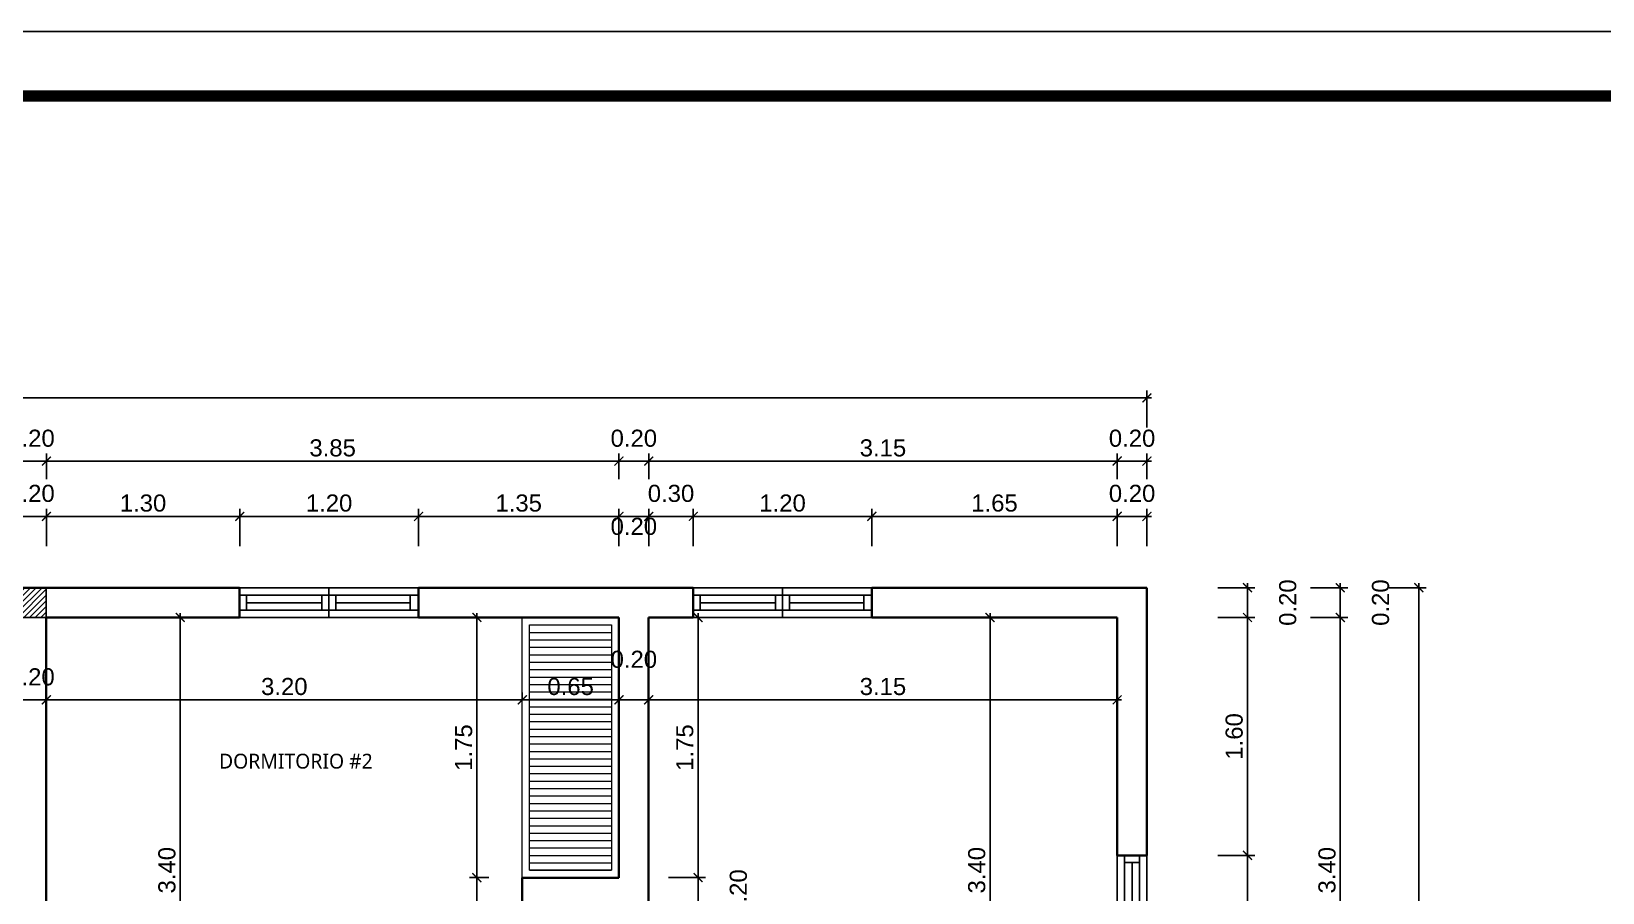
# Model space of a CAD drawing. Header units: feet. Extents: x -417 to 46, y -646 to -218.
# Drawn here: x -93.9 to -83.33, y -487.38 to -481.59 of the extents above; entities that cross this region are included whole.
import ezdxf

# ---------------------------------------------------------------- set-up
doc = ezdxf.new("R2010")
doc.units = ezdxf.units.FT
doc.header["$MEASUREMENT"] = 0
for name, color, linetype, lineweight in [('A-WALL', 4, 'Continuous', 25), ('closet', 8, 'Continuous', 5), ('DIM-COTAS', 1, 'Continuous', 5), ('muros', 4, 'Continuous', 50), ('Piso', 8, 'Continuous', 9), ('TXT', 2, 'Continuous', 9)]:
    doc.layers.add(name, color=color, linetype=linetype, lineweight=lineweight)
for name, color, linetype in [('columna', 9, 'Continuous'), ('DIM', 10, 'Continuous'), ('MARCO', 7, 'Continuous'), ('PERT-VENT', 2, 'Continuous')]:
    doc.layers.add(name, color=color, linetype=linetype)
doc.styles.add('ads', font='trebuc.ttf', dxfattribs={"height": 0.14})
doc.styles.get("Standard").update_dxf_attribs({"font": 'arial.ttf', "height": 0.115})
doc.dimstyles.new('KEILY', dxfattribs={"dimtxt": 0.115, "dimasz": 0.06, "dimexe": 0.05, "dimexo": 0.2, "dimgap": 0.03, "dimtad": 1, "dimzin": 1, "dimdsep": 46, "dimtxsty": 'Standard', "dimblk": 'ARCHTICK', "dimcen": 2.5, "dimdle": 0.03, "dimclrd": 256, "dimclre": 256, "dimclrt": 7, "dimadec": 0, "dimazin": 0, "dimtfac": 1, "dimtmove": 2, "dimatfit": 3, "dimfxl": 0.2, "dimfxlon": 1, "dimtolj": 1, "dimtzin": 1, "dimarcsym": 0})

# ---------------------------------------------------------------- blocks, each defined once
blk = doc.blocks.new('A$C18ED6237')
at = {"layer": 'PERT-VENT', "extrusion": (-2.36783e-12, 8.94772e-16, -1)}
for p, q in [((1.2, 0.2), (0, 0.2)), ((1.2, 0.15), (0, 0.15)), ((0.054, 0.05), (0.054, 0.15)), ((0.553, 0.15), (0.553, 0.05)), ((0.6, 0.2), (0.6, 0)), ((0.647, 0.15), (0.647, 0.05)), ((1.2, 0.05), (0, 0.05)), ((0.553, 0.1), (0.054, 0.1)), ((1.153, 0.1), (0.647, 0.1)), ((0, 0), (1.2, 0))]:
    blk.add_line(p, q, dxfattribs=at)
at = {"layer": 'PERT-VENT'}
blk.add_line((1.153, 0.05), (1.153, 0.15), dxfattribs=at)
blk = doc.blocks.new('_ArchTick')
at = {"layer": 'DIM-COTAS', "color": 0, "const_width": 0.15}
blk.add_lwpolyline([(-0.5, -0.5), (0.5, 0.5)], dxfattribs=at)
blk = doc.blocks.new('*D1439')
at = {"layer": 'Defpoints', "color": 0, "transparency": 16777216}
for p in [(-86.595, -484.847), (-86.395, -485.327), (-86.595, -485.527)]:
    blk.add_point(p, dxfattribs=at)
at = {"layer": 'DIM', "lineweight": -2, "transparency": 16777216}
for p, q in [((-86.365, -484.847), (-86.625, -484.847)), ((-86.595, -485.047), (-86.595, -484.797)), ((-86.395, -485.047), (-86.395, -484.797))]:
    blk.add_line(p, q, dxfattribs=at)
at = {"layer": 'DIM', "lineweight": -2, "transparency": 16777216, "xscale": 0.06, "yscale": 0.06, "zscale": 0.06, "rotation": 180}
blk.add_blockref('_ArchTick', (-86.595, -484.847), dxfattribs=at)
at = {"layer": 'DIM', "lineweight": -2, "transparency": 16777216, "xscale": 0.06, "yscale": 0.06, "zscale": 0.06}
blk.add_blockref('_ArchTick', (-86.395, -484.847), dxfattribs=at)
at = {"layer": 'DIM', "color": 7, "transparency": 16777216, "insert": (-86.495, -484.693), "char_height": 0.115, "attachment_point": 5}
blk.add_mtext('\\A1;0.20', dxfattribs=at)
blk = doc.blocks.new('*D1440')
at = {"layer": 'Defpoints', "color": 0, "transparency": 16777216}
for p in [(-88.245, -484.847), (-88.245, -485.327), (-86.595, -485.527)]:
    blk.add_point(p, dxfattribs=at)
at = {"layer": 'DIM', "lineweight": -2, "transparency": 16777216}
for p, q in [((-86.565, -484.847), (-88.275, -484.847)), ((-88.245, -485.047), (-88.245, -484.797)), ((-86.595, -485.047), (-86.595, -484.797))]:
    blk.add_line(p, q, dxfattribs=at)
at = {"layer": 'DIM', "lineweight": -2, "transparency": 16777216, "xscale": 0.06, "yscale": 0.06, "zscale": 0.06, "rotation": 180}
blk.add_blockref('_ArchTick', (-88.245, -484.847), dxfattribs=at)
at = {"layer": 'DIM', "lineweight": -2, "transparency": 16777216, "xscale": 0.06, "yscale": 0.06, "zscale": 0.06}
blk.add_blockref('_ArchTick', (-86.595, -484.847), dxfattribs=at)
at = {"layer": 'DIM', "color": 7, "transparency": 16777216, "insert": (-87.42, -484.758), "char_height": 0.115, "attachment_point": 5}
blk.add_mtext('\\A1;1.65', dxfattribs=at)
blk = doc.blocks.new('*D1441')
at = {"layer": 'Defpoints', "color": 0, "transparency": 16777216}
for p in [(-89.445, -484.847), (-89.445, -485.327), (-88.245, -485.327)]:
    blk.add_point(p, dxfattribs=at)
at = {"layer": 'DIM', "lineweight": -2, "transparency": 16777216}
for p, q in [((-88.215, -484.847), (-89.475, -484.847)), ((-89.445, -485.047), (-89.445, -484.797)), ((-88.245, -485.047), (-88.245, -484.797))]:
    blk.add_line(p, q, dxfattribs=at)
at = {"layer": 'DIM', "lineweight": -2, "transparency": 16777216, "xscale": 0.06, "yscale": 0.06, "zscale": 0.06, "rotation": 180}
blk.add_blockref('_ArchTick', (-89.445, -484.847), dxfattribs=at)
at = {"layer": 'DIM', "lineweight": -2, "transparency": 16777216, "xscale": 0.06, "yscale": 0.06, "zscale": 0.06}
blk.add_blockref('_ArchTick', (-88.245, -484.847), dxfattribs=at)
at = {"layer": 'DIM', "color": 7, "transparency": 16777216, "insert": (-88.845, -484.758), "char_height": 0.115, "attachment_point": 5}
blk.add_mtext('\\A1;1.20', dxfattribs=at)
blk = doc.blocks.new('*D1442')
at = {"layer": 'Defpoints', "color": 0, "transparency": 16777216}
for p in [(-89.745, -484.847), (-89.445, -485.327), (-89.745, -485.527)]:
    blk.add_point(p, dxfattribs=at)
at = {"layer": 'DIM', "lineweight": -2, "transparency": 16777216}
for p, q in [((-89.415, -484.847), (-89.775, -484.847)), ((-89.745, -485.047), (-89.745, -484.797)), ((-89.445, -485.047), (-89.445, -484.797))]:
    blk.add_line(p, q, dxfattribs=at)
at = {"layer": 'DIM', "lineweight": -2, "transparency": 16777216, "xscale": 0.06, "yscale": 0.06, "zscale": 0.06, "rotation": 180}
blk.add_blockref('_ArchTick', (-89.745, -484.847), dxfattribs=at)
at = {"layer": 'DIM', "lineweight": -2, "transparency": 16777216, "xscale": 0.06, "yscale": 0.06, "zscale": 0.06}
blk.add_blockref('_ArchTick', (-89.445, -484.847), dxfattribs=at)
at = {"layer": 'DIM', "color": 7, "transparency": 16777216, "insert": (-89.595, -484.693), "char_height": 0.115, "attachment_point": 5}
blk.add_mtext('\\A1;0.30', dxfattribs=at)
blk = doc.blocks.new('*D1443')
at = {"layer": 'Defpoints', "color": 0, "transparency": 16777216}
for p in [(-89.945, -484.847), (-89.945, -485.527), (-89.745, -485.527)]:
    blk.add_point(p, dxfattribs=at)
at = {"layer": 'DIM', "lineweight": -2, "transparency": 16777216}
for p, q in [((-89.715, -484.847), (-89.975, -484.847)), ((-89.945, -485.047), (-89.945, -484.797)), ((-89.745, -485.047), (-89.745, -484.797))]:
    blk.add_line(p, q, dxfattribs=at)
at = {"layer": 'DIM', "lineweight": -2, "transparency": 16777216, "xscale": 0.06, "yscale": 0.06, "zscale": 0.06, "rotation": 180}
blk.add_blockref('_ArchTick', (-89.945, -484.847), dxfattribs=at)
at = {"layer": 'DIM', "lineweight": -2, "transparency": 16777216, "xscale": 0.06, "yscale": 0.06, "zscale": 0.06}
blk.add_blockref('_ArchTick', (-89.745, -484.847), dxfattribs=at)
at = {"layer": 'DIM', "color": 7, "transparency": 16777216, "insert": (-89.845, -484.915), "char_height": 0.115, "attachment_point": 5}
blk.add_mtext('\\A1;0.20', dxfattribs=at)
blk = doc.blocks.new('*D1444')
at = {"layer": 'Defpoints', "color": 0, "transparency": 16777216}
for p in [(-91.292, -484.847), (-91.292, -485.327), (-89.945, -485.527)]:
    blk.add_point(p, dxfattribs=at)
at = {"layer": 'DIM', "lineweight": -2, "transparency": 16777216}
for p, q in [((-89.915, -484.847), (-91.322, -484.847)), ((-91.292, -485.047), (-91.292, -484.797)), ((-89.945, -485.047), (-89.945, -484.797))]:
    blk.add_line(p, q, dxfattribs=at)
at = {"layer": 'DIM', "lineweight": -2, "transparency": 16777216, "xscale": 0.06, "yscale": 0.06, "zscale": 0.06, "rotation": 180}
blk.add_blockref('_ArchTick', (-91.292, -484.847), dxfattribs=at)
at = {"layer": 'DIM', "lineweight": -2, "transparency": 16777216, "xscale": 0.06, "yscale": 0.06, "zscale": 0.06}
blk.add_blockref('_ArchTick', (-89.945, -484.847), dxfattribs=at)
at = {"layer": 'DIM', "color": 7, "transparency": 16777216, "insert": (-90.619, -484.758), "char_height": 0.115, "attachment_point": 5}
blk.add_mtext('\\A1;1.35', dxfattribs=at)
blk = doc.blocks.new('*D1445')
at = {"layer": 'Defpoints', "color": 0, "transparency": 16777216}
for p in [(-92.495, -484.847), (-92.495, -485.327), (-91.292, -485.327)]:
    blk.add_point(p, dxfattribs=at)
at = {"layer": 'DIM', "lineweight": -2, "transparency": 16777216}
for p, q in [((-91.262, -484.847), (-92.525, -484.847)), ((-92.495, -485.047), (-92.495, -484.797)), ((-91.292, -485.047), (-91.292, -484.797))]:
    blk.add_line(p, q, dxfattribs=at)
at = {"layer": 'DIM', "lineweight": -2, "transparency": 16777216, "xscale": 0.06, "yscale": 0.06, "zscale": 0.06, "rotation": 180}
blk.add_blockref('_ArchTick', (-92.495, -484.847), dxfattribs=at)
at = {"layer": 'DIM', "lineweight": -2, "transparency": 16777216, "xscale": 0.06, "yscale": 0.06, "zscale": 0.06}
blk.add_blockref('_ArchTick', (-91.292, -484.847), dxfattribs=at)
at = {"layer": 'DIM', "color": 7, "transparency": 16777216, "insert": (-91.894, -484.758), "char_height": 0.115, "attachment_point": 5}
blk.add_mtext('\\A1;1.20', dxfattribs=at)
blk = doc.blocks.new('*D1446')
at = {"layer": 'Defpoints', "color": 0, "transparency": 16777216}
for p in [(-93.795, -484.847), (-92.495, -485.327), (-93.795, -485.527)]:
    blk.add_point(p, dxfattribs=at)
at = {"layer": 'DIM', "lineweight": -2, "transparency": 16777216}
for p, q in [((-92.465, -484.847), (-93.825, -484.847)), ((-93.795, -485.047), (-93.795, -484.797)), ((-92.495, -485.047), (-92.495, -484.797))]:
    blk.add_line(p, q, dxfattribs=at)
at = {"layer": 'DIM', "lineweight": -2, "transparency": 16777216, "xscale": 0.06, "yscale": 0.06, "zscale": 0.06, "rotation": 180}
blk.add_blockref('_ArchTick', (-93.795, -484.847), dxfattribs=at)
at = {"layer": 'DIM', "lineweight": -2, "transparency": 16777216, "xscale": 0.06, "yscale": 0.06, "zscale": 0.06}
blk.add_blockref('_ArchTick', (-92.495, -484.847), dxfattribs=at)
at = {"layer": 'DIM', "color": 7, "transparency": 16777216, "insert": (-93.145, -484.758), "char_height": 0.115, "attachment_point": 5}
blk.add_mtext('\\A1;1.30', dxfattribs=at)
blk = doc.blocks.new('*D1436')
at = {"layer": 'Defpoints', "color": 0, "transparency": 16777216}
for p in [(-93.995, -484.847), (-93.995, -485.327), (-93.795, -485.527)]:
    blk.add_point(p, dxfattribs=at)
at = {"layer": 'DIM', "lineweight": -2, "transparency": 16777216}
for p, q in [((-93.765, -484.847), (-94.025, -484.847)), ((-93.995, -485.047), (-93.995, -484.797)), ((-93.795, -485.047), (-93.795, -484.797))]:
    blk.add_line(p, q, dxfattribs=at)
at = {"layer": 'DIM', "lineweight": -2, "transparency": 16777216, "xscale": 0.06, "yscale": 0.06, "zscale": 0.06, "rotation": 180}
blk.add_blockref('_ArchTick', (-93.995, -484.847), dxfattribs=at)
at = {"layer": 'DIM', "lineweight": -2, "transparency": 16777216, "xscale": 0.06, "yscale": 0.06, "zscale": 0.06}
blk.add_blockref('_ArchTick', (-93.795, -484.847), dxfattribs=at)
at = {"layer": 'DIM', "color": 7, "transparency": 16777216, "insert": (-93.895, -484.693), "char_height": 0.115, "attachment_point": 5}
blk.add_mtext('\\A1;0.20', dxfattribs=at)
blk = doc.blocks.new('*D1430')
at = {"layer": 'Defpoints', "color": 0, "transparency": 16777216}
for p in [(-86.595, -484.475), (-86.595, -484.797), (-86.395, -484.797)]:
    blk.add_point(p, dxfattribs=at)
at = {"layer": 'DIM', "lineweight": -2, "transparency": 16777216}
for p, q in [((-86.595, -484.597), (-86.595, -484.425)), ((-86.395, -484.597), (-86.395, -484.425)), ((-86.365, -484.475), (-86.625, -484.475))]:
    blk.add_line(p, q, dxfattribs=at)
at = {"layer": 'DIM', "lineweight": -2, "transparency": 16777216, "xscale": 0.06, "yscale": 0.06, "zscale": 0.06, "rotation": 180}
blk.add_blockref('_ArchTick', (-86.595, -484.475), dxfattribs=at)
at = {"layer": 'DIM', "lineweight": -2, "transparency": 16777216, "xscale": 0.06, "yscale": 0.06, "zscale": 0.06}
blk.add_blockref('_ArchTick', (-86.395, -484.475), dxfattribs=at)
at = {"layer": 'DIM', "color": 7, "transparency": 16777216, "insert": (-86.495, -484.322), "char_height": 0.115, "attachment_point": 5}
blk.add_mtext('\\A1;0.20', dxfattribs=at)
blk = doc.blocks.new('*D1431')
at = {"layer": 'Defpoints', "color": 0, "transparency": 16777216}
for p in [(-89.745, -484.475), (-89.745, -484.797), (-86.595, -484.797)]:
    blk.add_point(p, dxfattribs=at)
at = {"layer": 'DIM', "lineweight": -2, "transparency": 16777216}
for p, q in [((-89.745, -484.597), (-89.745, -484.425)), ((-86.595, -484.597), (-86.595, -484.425)), ((-86.565, -484.475), (-89.775, -484.475))]:
    blk.add_line(p, q, dxfattribs=at)
at = {"layer": 'DIM', "lineweight": -2, "transparency": 16777216, "xscale": 0.06, "yscale": 0.06, "zscale": 0.06, "rotation": 180}
blk.add_blockref('_ArchTick', (-89.745, -484.475), dxfattribs=at)
at = {"layer": 'DIM', "lineweight": -2, "transparency": 16777216, "xscale": 0.06, "yscale": 0.06, "zscale": 0.06}
blk.add_blockref('_ArchTick', (-86.595, -484.475), dxfattribs=at)
at = {"layer": 'DIM', "color": 7, "transparency": 16777216, "insert": (-88.17, -484.387), "char_height": 0.115, "attachment_point": 5}
blk.add_mtext('\\A1;3.15', dxfattribs=at)
blk = doc.blocks.new('*D1432')
at = {"layer": 'Defpoints', "color": 0, "transparency": 16777216}
for p in [(-89.945, -484.475), (-89.945, -484.797), (-89.745, -484.797)]:
    blk.add_point(p, dxfattribs=at)
at = {"layer": 'DIM', "lineweight": -2, "transparency": 16777216}
for p, q in [((-89.945, -484.597), (-89.945, -484.425)), ((-89.745, -484.597), (-89.745, -484.425)), ((-89.715, -484.475), (-89.975, -484.475))]:
    blk.add_line(p, q, dxfattribs=at)
at = {"layer": 'DIM', "lineweight": -2, "transparency": 16777216, "xscale": 0.06, "yscale": 0.06, "zscale": 0.06, "rotation": 180}
blk.add_blockref('_ArchTick', (-89.945, -484.475), dxfattribs=at)
at = {"layer": 'DIM', "lineweight": -2, "transparency": 16777216, "xscale": 0.06, "yscale": 0.06, "zscale": 0.06}
blk.add_blockref('_ArchTick', (-89.745, -484.475), dxfattribs=at)
at = {"layer": 'DIM', "color": 7, "transparency": 16777216, "insert": (-89.845, -484.322), "char_height": 0.115, "attachment_point": 5}
blk.add_mtext('\\A1;0.20', dxfattribs=at)
blk = doc.blocks.new('*D1433')
at = {"layer": 'Defpoints', "color": 0, "transparency": 16777216}
for p in [(-93.795, -484.475), (-93.795, -484.797), (-89.945, -484.797)]:
    blk.add_point(p, dxfattribs=at)
at = {"layer": 'DIM', "lineweight": -2, "transparency": 16777216}
for p, q in [((-93.795, -484.597), (-93.795, -484.425)), ((-89.945, -484.597), (-89.945, -484.425)), ((-89.915, -484.475), (-93.825, -484.475))]:
    blk.add_line(p, q, dxfattribs=at)
at = {"layer": 'DIM', "lineweight": -2, "transparency": 16777216, "xscale": 0.06, "yscale": 0.06, "zscale": 0.06, "rotation": 180}
blk.add_blockref('_ArchTick', (-93.795, -484.475), dxfattribs=at)
at = {"layer": 'DIM', "lineweight": -2, "transparency": 16777216, "xscale": 0.06, "yscale": 0.06, "zscale": 0.06}
blk.add_blockref('_ArchTick', (-89.945, -484.475), dxfattribs=at)
at = {"layer": 'DIM', "color": 7, "transparency": 16777216, "insert": (-91.87, -484.387), "char_height": 0.115, "attachment_point": 5}
blk.add_mtext('\\A1;3.85', dxfattribs=at)
blk = doc.blocks.new('*D1434')
at = {"layer": 'Defpoints', "color": 0, "transparency": 16777216}
for p in [(-93.995, -484.475), (-93.995, -484.797), (-93.795, -484.797)]:
    blk.add_point(p, dxfattribs=at)
at = {"layer": 'DIM', "lineweight": -2, "transparency": 16777216}
for p, q in [((-93.995, -484.597), (-93.995, -484.425)), ((-93.795, -484.597), (-93.795, -484.425)), ((-93.765, -484.475), (-94.025, -484.475))]:
    blk.add_line(p, q, dxfattribs=at)
at = {"layer": 'DIM', "lineweight": -2, "transparency": 16777216, "xscale": 0.06, "yscale": 0.06, "zscale": 0.06, "rotation": 180}
blk.add_blockref('_ArchTick', (-93.995, -484.475), dxfattribs=at)
at = {"layer": 'DIM', "lineweight": -2, "transparency": 16777216, "xscale": 0.06, "yscale": 0.06, "zscale": 0.06}
blk.add_blockref('_ArchTick', (-93.795, -484.475), dxfattribs=at)
at = {"layer": 'DIM', "color": 7, "transparency": 16777216, "insert": (-93.895, -484.322), "char_height": 0.115, "attachment_point": 5}
blk.add_mtext('\\A1;0.20', dxfattribs=at)
blk = doc.blocks.new('*D1447')
at = {"layer": 'Defpoints', "color": 0, "transparency": 16777216}
for p in [(-108.195, -484.05), (-108.195, -484.475), (-86.395, -484.475)]:
    blk.add_point(p, dxfattribs=at)
at = {"layer": 'DIM', "lineweight": -2, "transparency": 16777216}
for p, q in [((-108.195, -484.25), (-108.195, -484)), ((-86.395, -484.25), (-86.395, -484)), ((-86.365, -484.05), (-108.225, -484.05))]:
    blk.add_line(p, q, dxfattribs=at)
at = {"layer": 'DIM', "lineweight": -2, "transparency": 16777216, "xscale": 0.06, "yscale": 0.06, "zscale": 0.06, "rotation": 180}
blk.add_blockref('_ArchTick', (-108.195, -484.05), dxfattribs=at)
at = {"layer": 'DIM', "lineweight": -2, "transparency": 16777216, "xscale": 0.06, "yscale": 0.06, "zscale": 0.06}
blk.add_blockref('_ArchTick', (-86.395, -484.05), dxfattribs=at)
at = {"layer": 'DIM', "color": 7, "transparency": 16777216, "insert": (-97.295, -483.961), "char_height": 0.115, "attachment_point": 5}
blk.add_mtext('\\A1;21.80', dxfattribs=at)
blk = doc.blocks.new('*D1448')
at = {"layer": 'Defpoints', "color": 0, "transparency": 16777216}
for p in [(-86.153, -485.327), (-86.353, -485.527), (-85.719, -485.527)]:
    blk.add_point(p, dxfattribs=at)
at = {"layer": 'DIM', "lineweight": -2, "transparency": 16777216}
for p, q in [((-85.719, -485.297), (-85.719, -485.557)), ((-85.919, -485.327), (-85.669, -485.327)), ((-85.919, -485.527), (-85.669, -485.527))]:
    blk.add_line(p, q, dxfattribs=at)
at = {"layer": 'DIM', "lineweight": -2, "transparency": 16777216, "xscale": 0.06, "yscale": 0.06, "zscale": 0.06}
for p, rotation in [((-85.719, -485.327), 90), ((-85.719, -485.527), 270)]:
    blk.add_blockref('_ArchTick', p, dxfattribs=dict(at, rotation=rotation))
at = {"layer": 'DIM', "color": 7, "transparency": 16777216, "insert": (-85.448, -485.427), "char_height": 0.115, "attachment_point": 5, "rotation": 90}
blk.add_mtext('\\A1;0.20', dxfattribs=at)
blk = doc.blocks.new('*D1449')
at = {"layer": 'Defpoints', "color": 0, "transparency": 16777216}
for p in [(-86.353, -485.527), (-86.153, -487.127), (-85.719, -487.127)]:
    blk.add_point(p, dxfattribs=at)
at = {"layer": 'DIM', "lineweight": -2, "transparency": 16777216}
for p, q in [((-85.719, -485.497), (-85.719, -487.157)), ((-85.919, -485.527), (-85.669, -485.527)), ((-85.919, -487.127), (-85.669, -487.127))]:
    blk.add_line(p, q, dxfattribs=at)
at = {"layer": 'DIM', "lineweight": -2, "transparency": 16777216, "xscale": 0.06, "yscale": 0.06, "zscale": 0.06}
for p, rotation in [((-85.719, -485.527), 90), ((-85.719, -487.127), 270)]:
    blk.add_blockref('_ArchTick', p, dxfattribs=dict(at, rotation=rotation))
at = {"layer": 'DIM', "color": 7, "transparency": 16777216, "insert": (-85.808, -486.327), "char_height": 0.115, "attachment_point": 5, "rotation": 90}
blk.add_mtext('\\A1;1.60', dxfattribs=at)
blk = doc.blocks.new('*D1450')
at = {"layer": 'Defpoints', "color": 0, "transparency": 16777216}
for p in [(-86.153, -487.127), (-86.153, -488.327), (-85.719, -488.327)]:
    blk.add_point(p, dxfattribs=at)
at = {"layer": 'DIM', "lineweight": -2, "transparency": 16777216}
for p, q in [((-85.719, -487.097), (-85.719, -488.357)), ((-85.919, -487.127), (-85.669, -487.127)), ((-85.919, -488.327), (-85.669, -488.327))]:
    blk.add_line(p, q, dxfattribs=at)
at = {"layer": 'DIM', "lineweight": -2, "transparency": 16777216, "xscale": 0.06, "yscale": 0.06, "zscale": 0.06}
for p, rotation in [((-85.719, -487.127), 90), ((-85.719, -488.327), 270)]:
    blk.add_blockref('_ArchTick', p, dxfattribs=dict(at, rotation=rotation))
at = {"layer": 'DIM', "color": 7, "transparency": 16777216, "insert": (-85.808, -487.727), "char_height": 0.115, "attachment_point": 5, "rotation": 90}
blk.add_mtext('\\A1;1.20', dxfattribs=at)
blk = doc.blocks.new('*D1462')
at = {"layer": 'Defpoints', "color": 0, "transparency": 16777216}
for p in [(-85.669, -485.327), (-85.669, -485.527), (-85.095, -485.527)]:
    blk.add_point(p, dxfattribs=at)
at = {"layer": 'DIM', "lineweight": -2, "transparency": 16777216}
for p, q in [((-85.095, -485.297), (-85.095, -485.557)), ((-85.295, -485.327), (-85.045, -485.327)), ((-85.295, -485.527), (-85.045, -485.527))]:
    blk.add_line(p, q, dxfattribs=at)
at = {"layer": 'DIM', "lineweight": -2, "transparency": 16777216, "xscale": 0.06, "yscale": 0.06, "zscale": 0.06}
for p, rotation in [((-85.095, -485.327), 90), ((-85.095, -485.527), 270)]:
    blk.add_blockref('_ArchTick', p, dxfattribs=dict(at, rotation=rotation))
at = {"layer": 'DIM', "color": 7, "transparency": 16777216, "insert": (-84.824, -485.427), "char_height": 0.115, "attachment_point": 5, "rotation": 90}
blk.add_mtext('\\A1;0.20', dxfattribs=at)
blk = doc.blocks.new('*D1463')
at = {"layer": 'Defpoints', "color": 0, "transparency": 16777216}
for p in [(-85.669, -485.527), (-85.669, -488.927), (-85.095, -488.927)]:
    blk.add_point(p, dxfattribs=at)
at = {"layer": 'DIM', "lineweight": -2, "transparency": 16777216}
for p, q in [((-85.095, -485.497), (-85.095, -488.957)), ((-85.295, -485.527), (-85.045, -485.527)), ((-85.295, -488.927), (-85.045, -488.927))]:
    blk.add_line(p, q, dxfattribs=at)
at = {"layer": 'DIM', "lineweight": -2, "transparency": 16777216, "xscale": 0.06, "yscale": 0.06, "zscale": 0.06}
for p, rotation in [((-85.095, -485.527), 90), ((-85.095, -488.927), 270)]:
    blk.add_blockref('_ArchTick', p, dxfattribs=dict(at, rotation=rotation))
at = {"layer": 'DIM', "color": 7, "transparency": 16777216, "insert": (-85.184, -487.227), "char_height": 0.115, "attachment_point": 5, "rotation": 90}
blk.add_mtext('\\A1;3.40', dxfattribs=at)
blk = doc.blocks.new('*D1470')
at = {"layer": 'Defpoints', "color": 0, "transparency": 16777216}
for p in [(-85.045, -485.327), (-84.567, -485.327), (-85.045, -497.177)]:
    blk.add_point(p, dxfattribs=at)
at = {"layer": 'DIM', "lineweight": -2, "transparency": 16777216}
for p, q in [((-84.567, -497.207), (-84.567, -485.297)), ((-84.767, -485.327), (-84.517, -485.327)), ((-84.767, -497.177), (-84.517, -497.177))]:
    blk.add_line(p, q, dxfattribs=at)
at = {"layer": 'DIM', "lineweight": -2, "transparency": 16777216, "xscale": 0.06, "yscale": 0.06, "zscale": 0.06}
for p, rotation in [((-84.567, -485.327), 90), ((-84.567, -497.177), 270)]:
    blk.add_blockref('_ArchTick', p, dxfattribs=dict(at, rotation=rotation))
at = {"layer": 'DIM', "color": 7, "transparency": 16777216, "insert": (-84.655, -491.252), "char_height": 0.115, "attachment_point": 5, "rotation": 90}
blk.add_mtext('\\A1;11.85', dxfattribs=at)
blk = doc.blocks.new('*D1534')
at = {"layer": 'Defpoints', "color": 0, "transparency": 16777216}
for p in [(-76.158, -487.277), (-102.945, -488.927), (-75.877, -488.927)]:
    blk.add_point(p, dxfattribs=at)
at = {"layer": 'DIM', "lineweight": -2, "transparency": 16777216}
for p, q in [((-75.958, -487.277), (-75.827, -487.277)), ((-75.877, -487.247), (-75.877, -488.957)), ((-76.077, -488.927), (-75.827, -488.927))]:
    blk.add_line(p, q, dxfattribs=at)
at = {"layer": 'DIM', "lineweight": -2, "transparency": 16777216, "xscale": 0.06, "yscale": 0.06, "zscale": 0.06}
for p, rotation in [((-75.877, -487.277), 90), ((-75.877, -488.927), 270)]:
    blk.add_blockref('_ArchTick', p, dxfattribs=dict(at, rotation=rotation))
at = {"layer": 'DIM', "color": 7, "transparency": 16777216, "insert": (-75.965, -488.102), "char_height": 0.115, "attachment_point": 5, "rotation": 90}
blk.add_mtext('\\A1;1.65', dxfattribs=at)
blk = doc.blocks.new('*D1680')
at = {"layer": 'Defpoints', "color": 0, "transparency": 16777216}
for p in [(-87.162, -485.527), (-87.45, -488.927), (-87.162, -488.927)]:
    blk.add_point(p, dxfattribs=at)
at = {"layer": 'DIM', "lineweight": -2, "transparency": 16777216}
for p, q in [((-87.45, -485.497), (-87.45, -488.957)), ((-87.362, -485.527), (-87.5, -485.527)), ((-87.362, -488.927), (-87.5, -488.927))]:
    blk.add_line(p, q, dxfattribs=at)
at = {"layer": 'DIM', "lineweight": -2, "transparency": 16777216, "xscale": 0.06, "yscale": 0.06, "zscale": 0.06}
for p, rotation in [((-87.45, -485.527), 90), ((-87.45, -488.927), 270)]:
    blk.add_blockref('_ArchTick', p, dxfattribs=dict(at, rotation=rotation))
at = {"layer": 'DIM', "color": 7, "transparency": 16777216, "insert": (-87.539, -487.227), "char_height": 0.115, "attachment_point": 5, "rotation": 90}
blk.add_mtext('\\A1;3.40', dxfattribs=at)
blk = doc.blocks.new('*D1675')
at = {"layer": 'Defpoints', "color": 0, "transparency": 16777216}
for p in [(-89.745, -485.527), (-89.945, -487.277), (-89.413, -487.277)]:
    blk.add_point(p, dxfattribs=at)
at = {"layer": 'DIM', "lineweight": -2, "transparency": 16777216}
for p, q in [((-89.413, -485.497), (-89.413, -487.307)), ((-89.545, -485.527), (-89.363, -485.527)), ((-89.613, -487.277), (-89.363, -487.277))]:
    blk.add_line(p, q, dxfattribs=at)
at = {"layer": 'DIM', "lineweight": -2, "transparency": 16777216, "xscale": 0.06, "yscale": 0.06, "zscale": 0.06}
for p, rotation in [((-89.413, -485.527), 90), ((-89.413, -487.277), 270)]:
    blk.add_blockref('_ArchTick', p, dxfattribs=dict(at, rotation=rotation))
at = {"layer": 'DIM', "color": 7, "transparency": 16777216, "insert": (-89.502, -486.402), "char_height": 0.115, "attachment_point": 5, "rotation": 90}
blk.add_mtext('\\A1;1.75', dxfattribs=at)
blk = doc.blocks.new('*D1676')
at = {"layer": 'Defpoints', "color": 0, "transparency": 16777216}
for p in [(-89.945, -487.277), (-89.745, -487.477), (-89.413, -487.477)]:
    blk.add_point(p, dxfattribs=at)
at = {"layer": 'DIM', "lineweight": -2, "transparency": 16777216}
for p, q in [((-89.613, -487.277), (-89.363, -487.277)), ((-89.413, -487.247), (-89.413, -487.507)), ((-89.545, -487.477), (-89.363, -487.477))]:
    blk.add_line(p, q, dxfattribs=at)
at = {"layer": 'DIM', "lineweight": -2, "transparency": 16777216, "xscale": 0.06, "yscale": 0.06, "zscale": 0.06}
for p, rotation in [((-89.413, -487.277), 90), ((-89.413, -487.477), 270)]:
    blk.add_blockref('_ArchTick', p, dxfattribs=dict(at, rotation=rotation))
at = {"layer": 'DIM', "color": 7, "transparency": 16777216, "insert": (-89.142, -487.377), "char_height": 0.115, "attachment_point": 5, "rotation": 90}
blk.add_mtext('\\A1;0.20', dxfattribs=at)
blk = doc.blocks.new('*D1667')
at = {"layer": 'Defpoints', "color": 0, "transparency": 16777216}
for p in [(-90.619, -485.527), (-90.9, -487.277), (-90.619, -487.277)]:
    blk.add_point(p, dxfattribs=at)
at = {"layer": 'DIM', "lineweight": -2, "transparency": 16777216}
for p, q in [((-90.9, -485.497), (-90.9, -487.307)), ((-90.819, -485.527), (-90.95, -485.527)), ((-90.819, -487.277), (-90.95, -487.277))]:
    blk.add_line(p, q, dxfattribs=at)
at = {"layer": 'DIM', "lineweight": -2, "transparency": 16777216, "xscale": 0.06, "yscale": 0.06, "zscale": 0.06}
for p, rotation in [((-90.9, -485.527), 90), ((-90.9, -487.277), 270)]:
    blk.add_blockref('_ArchTick', p, dxfattribs=dict(at, rotation=rotation))
at = {"layer": 'DIM', "color": 7, "transparency": 16777216, "insert": (-90.989, -486.402), "char_height": 0.115, "attachment_point": 5, "rotation": 90}
blk.add_mtext('\\A1;1.75', dxfattribs=at)
blk = doc.blocks.new('*D1668')
at = {"layer": 'Defpoints', "color": 0, "transparency": 16777216}
for p in [(-90.619, -487.277), (-91.495, -488.927), (-90.9, -488.927)]:
    blk.add_point(p, dxfattribs=at)
at = {"layer": 'DIM', "lineweight": -2, "transparency": 16777216}
for p, q in [((-90.819, -487.277), (-90.95, -487.277)), ((-90.9, -487.247), (-90.9, -488.957)), ((-91.1, -488.927), (-90.85, -488.927))]:
    blk.add_line(p, q, dxfattribs=at)
at = {"layer": 'DIM', "lineweight": -2, "transparency": 16777216, "xscale": 0.06, "yscale": 0.06, "zscale": 0.06}
for p, rotation in [((-90.9, -487.277), 90), ((-90.9, -488.927), 270)]:
    blk.add_blockref('_ArchTick', p, dxfattribs=dict(at, rotation=rotation))
at = {"layer": 'DIM', "color": 7, "transparency": 16777216, "insert": (-90.989, -488.102), "char_height": 0.115, "attachment_point": 5, "rotation": 90}
blk.add_mtext('\\A1;1.65', dxfattribs=at)
blk = doc.blocks.new('*D1739')
at = {"layer": 'Defpoints', "color": 0, "transparency": 16777216}
for p in [(-92.795, -485.527), (-92.895, -488.927), (-92.795, -488.927)]:
    blk.add_point(p, dxfattribs=at)
at = {"layer": 'DIM', "lineweight": -2, "transparency": 16777216}
for p, q in [((-92.895, -485.497), (-92.895, -488.957)), ((-92.895, -485.527), (-92.945, -485.527)), ((-92.895, -488.927), (-92.945, -488.927))]:
    blk.add_line(p, q, dxfattribs=at)
at = {"layer": 'DIM', "lineweight": -2, "transparency": 16777216, "xscale": 0.06, "yscale": 0.06, "zscale": 0.06}
for p, rotation in [((-92.895, -485.527), 90), ((-92.895, -488.927), 270)]:
    blk.add_blockref('_ArchTick', p, dxfattribs=dict(at, rotation=rotation))
at = {"layer": 'DIM', "color": 7, "transparency": 16777216, "insert": (-92.984, -487.227), "char_height": 0.115, "attachment_point": 5, "rotation": 90}
blk.add_mtext('\\A1;3.40', dxfattribs=at)
blk = doc.blocks.new('*D1719')
at = {"layer": 'Defpoints', "color": 0, "transparency": 16777216}
for p in [(-89.745, -485.995), (-86.595, -485.995), (-89.745, -486.081)]:
    blk.add_point(p, dxfattribs=at)
at = {"layer": 'DIM', "lineweight": -2, "transparency": 16777216}
for p, q in [((-86.565, -486.081), (-89.775, -486.081)), ((-89.745, -486.081), (-89.745, -486.131)), ((-86.595, -486.081), (-86.595, -486.131))]:
    blk.add_line(p, q, dxfattribs=at)
at = {"layer": 'DIM', "lineweight": -2, "transparency": 16777216, "xscale": 0.06, "yscale": 0.06, "zscale": 0.06, "rotation": 180}
blk.add_blockref('_ArchTick', (-89.745, -486.081), dxfattribs=at)
at = {"layer": 'DIM', "lineweight": -2, "transparency": 16777216, "xscale": 0.06, "yscale": 0.06, "zscale": 0.06}
blk.add_blockref('_ArchTick', (-86.595, -486.081), dxfattribs=at)
at = {"layer": 'DIM', "color": 7, "transparency": 16777216, "insert": (-88.17, -485.992), "char_height": 0.115, "attachment_point": 5}
blk.add_mtext('\\A1;3.15', dxfattribs=at)
blk = doc.blocks.new('*D1720')
at = {"layer": 'Defpoints', "color": 0, "transparency": 16777216}
for p in [(-89.745, -485.995), (-89.945, -486.081), (-89.945, -486.351)]:
    blk.add_point(p, dxfattribs=at)
at = {"layer": 'DIM', "lineweight": -2, "transparency": 16777216}
for p, q in [((-89.945, -486.151), (-89.945, -486.031)), ((-89.715, -486.081), (-89.975, -486.081)), ((-89.745, -486.081), (-89.745, -486.131))]:
    blk.add_line(p, q, dxfattribs=at)
at = {"layer": 'DIM', "lineweight": -2, "transparency": 16777216, "xscale": 0.06, "yscale": 0.06, "zscale": 0.06, "rotation": 180}
blk.add_blockref('_ArchTick', (-89.945, -486.081), dxfattribs=at)
at = {"layer": 'DIM', "lineweight": -2, "transparency": 16777216, "xscale": 0.06, "yscale": 0.06, "zscale": 0.06}
blk.add_blockref('_ArchTick', (-89.745, -486.081), dxfattribs=at)
at = {"layer": 'DIM', "color": 7, "transparency": 16777216, "insert": (-89.845, -485.809), "char_height": 0.115, "attachment_point": 5}
blk.add_mtext('\\A1;0.20', dxfattribs=at)
blk = doc.blocks.new('*D1721')
at = {"layer": 'Defpoints', "color": 0, "transparency": 16777216}
for p in [(-90.595, -486.081), (-90.595, -486.081), (-89.945, -486.351)]:
    blk.add_point(p, dxfattribs=at)
at = {"layer": 'DIM', "lineweight": -2, "transparency": 16777216}
for p, q in [((-90.595, -486.081), (-90.595, -486.031)), ((-89.945, -486.151), (-89.945, -486.031)), ((-89.915, -486.081), (-90.625, -486.081))]:
    blk.add_line(p, q, dxfattribs=at)
at = {"layer": 'DIM', "lineweight": -2, "transparency": 16777216, "xscale": 0.06, "yscale": 0.06, "zscale": 0.06, "rotation": 180}
blk.add_blockref('_ArchTick', (-90.595, -486.081), dxfattribs=at)
at = {"layer": 'DIM', "lineweight": -2, "transparency": 16777216, "xscale": 0.06, "yscale": 0.06, "zscale": 0.06}
blk.add_blockref('_ArchTick', (-89.945, -486.081), dxfattribs=at)
at = {"layer": 'DIM', "color": 7, "transparency": 16777216, "insert": (-90.27, -485.992), "char_height": 0.115, "attachment_point": 5}
blk.add_mtext('\\A1;0.65', dxfattribs=at)
blk = doc.blocks.new('*D1722')
at = {"layer": 'Defpoints', "color": 0, "transparency": 16777216}
for p in [(-93.795, -486.081), (-90.595, -486.081), (-93.795, -486.473)]:
    blk.add_point(p, dxfattribs=at)
at = {"layer": 'DIM', "lineweight": -2, "transparency": 16777216}
for p, q in [((-93.795, -486.273), (-93.795, -486.031)), ((-90.595, -486.081), (-90.595, -486.031)), ((-90.565, -486.081), (-93.825, -486.081))]:
    blk.add_line(p, q, dxfattribs=at)
at = {"layer": 'DIM', "lineweight": -2, "transparency": 16777216, "xscale": 0.06, "yscale": 0.06, "zscale": 0.06, "rotation": 180}
blk.add_blockref('_ArchTick', (-93.795, -486.081), dxfattribs=at)
at = {"layer": 'DIM', "lineweight": -2, "transparency": 16777216, "xscale": 0.06, "yscale": 0.06, "zscale": 0.06}
blk.add_blockref('_ArchTick', (-90.595, -486.081), dxfattribs=at)
at = {"layer": 'DIM', "color": 7, "transparency": 16777216, "insert": (-92.195, -485.992), "char_height": 0.115, "attachment_point": 5}
blk.add_mtext('\\A1;3.20', dxfattribs=at)
blk = doc.blocks.new('*D1723')
at = {"layer": 'Defpoints', "color": 0, "transparency": 16777216}
for p in [(-93.995, -486.081), (-93.995, -486.505), (-93.795, -486.473)]:
    blk.add_point(p, dxfattribs=at)
at = {"layer": 'DIM', "lineweight": -2, "transparency": 16777216}
for p, q in [((-93.995, -486.281), (-93.995, -486.031)), ((-93.795, -486.273), (-93.795, -486.031)), ((-93.765, -486.081), (-94.025, -486.081))]:
    blk.add_line(p, q, dxfattribs=at)
at = {"layer": 'DIM', "lineweight": -2, "transparency": 16777216, "xscale": 0.06, "yscale": 0.06, "zscale": 0.06, "rotation": 180}
blk.add_blockref('_ArchTick', (-93.995, -486.081), dxfattribs=at)
at = {"layer": 'DIM', "lineweight": -2, "transparency": 16777216, "xscale": 0.06, "yscale": 0.06, "zscale": 0.06}
blk.add_blockref('_ArchTick', (-93.795, -486.081), dxfattribs=at)
at = {"layer": 'DIM', "color": 7, "transparency": 16777216, "insert": (-93.895, -485.927), "char_height": 0.115, "attachment_point": 5}
blk.add_mtext('\\A1;0.20', dxfattribs=at)
blk = doc.blocks.new('A$C012446DC')
at = {"layer": 'Piso'}
h = blk.add_hatch(dxfattribs=at)
h.set_pattern_fill('ANSI31', color=256, scale=0.008571, angle=180)
h.set_pattern_definition([(225, (206536.064322, 1154820.960068), (0.0192434059784, -0.0192434059784), [])])
h.paths.add_polyline_path([(0, 0), (0.2, 0), (0.2, 0.2), (0, 0.2)])
at = {"layer": 'columna'}
blk.add_lwpolyline([(0.2, 0.2), (0, 0.2), (0, 0), (0.2, 0)], close=True, dxfattribs=at)
blk = doc.blocks.new('A$C791B5281')
at = {"layer": 'muros', "lineweight": 35}
blk.add_line((4.9, 10.3, 1.239), (5.1, 10.3, 1.239), dxfattribs=at)
for p in [(1.5, 10.1, 1.239), (4.9, 10.1, 1.239), (8.3, 10.1, 1.239), (0, 0, 1.239), (3.5, 0, 1.239), (6.3, 0, 1.239), (9.8, 0, 1.239)]:
    blk.add_blockref('A$C012446DC', p)

msp = doc.modelspace()

# ---------------------------------------------------------------- hatches: boundary and pattern name
at = {"layer": 'Piso'}
h = msp.add_hatch(dxfattribs=at)
h.set_pattern_fill('ANSI31', color=256, scale=0.4, angle=315, style=0)
h.set_pattern_definition([(180, (-88.745364, -491.277455), (-2e-17, 0.05), [])])
h.paths.add_polyline_path([(-89.9954, -487.2275), (-90.5454, -487.2275), (-90.5454, -485.5775), (-89.9954, -485.5775)])

# ---------------------------------------------------------------- linework, layer by layer
at = {"layer": 'A-WALL', "lineweight": 35, "extrusion": (-2.36659e-12, 8.94772e-16, -1)}
for p, q in [((-93.9954, -485.3275), (-92.4954, -485.3275)), ((-92.4954, -485.3275), (-92.4954, -485.5275)), ((-91.2922, -485.3275), (-89.4454, -485.3275)), ((-91.2922, -485.5275), (-91.2922, -485.3275)), ((-89.4454, -485.3275), (-89.4454, -485.5275)), ((-88.2454, -485.3275), (-86.3954, -485.3275)), ((-88.2454, -485.5275), (-88.2454, -485.3275)), ((-86.3954, -485.3275), (-86.3954, -487.1275)), ((-92.4954, -485.5275), (-93.7954, -485.5275)), ((-93.7954, -485.5275), (-93.7954, -488.9275)), ((-89.9454, -485.5275), (-91.2922, -485.5275)), ((-89.9454, -487.2775), (-89.9454, -485.5275)), ((-89.4454, -485.5275), (-89.7454, -485.5275)), ((-89.7454, -485.5275), (-89.7454, -487.4775)), ((-86.5954, -485.5275), (-88.2454, -485.5275)), ((-86.5954, -487.1275), (-86.5954, -485.5275)), ((-86.5954, -487.1275), (-86.3954, -487.1275)), ((-90.5954, -489.1275), (-90.5954, -487.2775)), ((-90.5954, -487.2775), (-89.9454, -487.2775))]:
    msp.add_line(p, q, dxfattribs=at)
at = {"layer": 'closet', "extrusion": (2.36783e-12, 8.94772e-16, -1)}
msp.add_line((-90.5954, -487.2775), (-90.5954, -485.5275), dxfattribs=at)
at = {"layer": 'Piso'}
msp.add_lwpolyline([(-89.9954, -487.2275), (-90.5454, -487.2275), (-90.5454, -485.5775), (-89.9954, -485.5775)], close=True, dxfattribs=at)

# ---------------------------------------------------------------- block references
at = {"xscale": -1}
for p in [(-91.2954, -485.5275), (-88.2454, -485.5275)]:
    msp.add_blockref('A$C18ED6237', p, dxfattribs=at)
at = {"xscale": -1, "rotation": 270}
msp.add_blockref('A$C18ED6237', (-86.5954, -488.3275), dxfattribs=at)

# ---------------------------------------------------------------- texts
at = {"layer": 'TXT', "insert": (-92.1173, -486.4435), "char_height": 0.1, "width": 2.838, "attachment_point": 2, "style": 'ads', "bg_fill": 2}
msp.add_mtext('DORMITORIO #2', dxfattribs=at)

# ---------------------------------------------------------------- dimensions: what is measured, and where the dimension line sits
at = {"layer": 'DIM'}
dim = msp.add_linear_dim(base=(-108.1954, -484.0496), p1=(-86.3954, -484.4755), p2=(-108.1954, -484.4755), dimstyle='KEILY', dxfattribs=at)
dim.commit()
dim.dimension.update_dxf_attribs({"geometry": '*D1447', "text_midpoint": (-97.2954, -483.9609)})
for base, p1, p2, angle, picture, middle in [((-93.9954, -484.4755), (-93.7954, -484.797), (-93.9954, -484.797), 180, '*D1434', (-93.8954, -484.3218)), ((-89.9454, -484.4755), (-89.7454, -484.797), (-89.9454, -484.797), 180, '*D1432', (-89.8454, -484.3218)), ((-86.5954, -484.4755), (-86.3954, -484.797), (-86.5954, -484.797), 180, '*D1430', (-86.4954, -484.3218)), ((-93.7954, -484.4755), (-89.9454, -484.797), (-93.7954, -484.797), 180, '*D1433', (-91.8704, -484.3867)), ((-89.7454, -484.4755), (-86.5954, -484.797), (-89.7454, -484.797), 180, '*D1431', (-88.1704, -484.3867)), ((-93.9954, -484.847), (-93.7954, -485.5275), (-93.9954, -485.3275), 180, '*D1436', (-93.8954, -484.6933)), ((-89.7454, -484.847), (-89.4454, -485.3275), (-89.7454, -485.5275), 180, '*D1442', (-89.5954, -484.6933)), ((-86.5954, -484.847), (-86.3954, -485.3275), (-86.5954, -485.5275), 180, '*D1439', (-86.4954, -484.6933)), ((-93.7954, -484.847), (-92.4954, -485.3275), (-93.7954, -485.5275), 180, '*D1446', (-93.1454, -484.7583)), ((-92.4954, -484.847), (-91.2922, -485.3275), (-92.4954, -485.3275), 180, '*D1445', (-91.8938, -484.7583)), ((-91.2922, -484.847), (-89.9454, -485.5275), (-91.2922, -485.3275), 180, '*D1444', (-90.6188, -484.7583)), ((-89.4454, -484.847), (-88.2454, -485.3275), (-89.4454, -485.3275), 180, '*D1441', (-88.8454, -484.7583)), ((-88.2454, -484.847), (-86.5954, -485.5275), (-88.2454, -485.3275), 180, '*D1440', (-87.4204, -484.7583)), ((-85.7191, -485.5275), (-86.1528, -485.3275), (-86.3528, -485.5275), 90, '*D1448', (-85.4479, -485.4275)), ((-85.0953, -485.5275), (-85.6691, -485.3275), (-85.6691, -485.5275), 90, '*D1462', (-84.8242, -485.4275)), ((-84.5665, -485.3275), (-85.0453, -497.1775), (-85.0453, -485.3275), 90, '*D1470', (-84.6552, -491.2525)), ((-89.413, -487.2775), (-89.7454, -485.5275), (-89.9454, -487.2775), 90, '*D1675', (-89.5017, -486.4025)), ((-87.4504, -488.9275), (-87.1615, -485.5275), (-87.1615, -488.9275), 90, '*D1680', (-87.5392, -487.2275)), ((-85.7191, -487.1275), (-86.3528, -485.5275), (-86.1528, -487.1275), 90, '*D1449', (-85.8078, -486.3275)), ((-85.0953, -488.9275), (-85.6691, -485.5275), (-85.6691, -488.9275), 90, '*D1463', (-85.1841, -487.2275)), ((-89.9454, -486.0805), (-89.7454, -485.9947), (-89.9454, -486.3514), 180, '*D1720', (-89.8454, -485.8094)), ((-93.9954, -486.0805), (-93.7954, -486.4729), (-93.9954, -486.5051), 180, '*D1723', (-93.8954, -485.9268)), ((-89.7454, -486.0805), (-86.5954, -485.9947), (-89.7454, -485.9947), 180, '*D1719', (-88.1704, -485.9917)), ((-85.7191, -488.3275), (-86.1528, -487.1275), (-86.1528, -488.3275), 90, '*D1450', (-85.8078, -487.7275)), ((-75.8766, -488.9275), (-76.1581, -487.2775), (-102.945, -488.9275), 90, '*D1534', (-75.9653, -488.1025)), ((-90.9003, -488.9275), (-90.6188, -487.2775), (-91.4954, -488.9275), 90, '*D1668', (-90.989, -488.1025)), ((-89.413, -487.4775), (-89.9454, -487.2775), (-89.7454, -487.4775), 90, '*D1676', (-89.1419, -487.3775))]:
    dim = msp.add_linear_dim(base=base, p1=p1, p2=p2, angle=angle, dimstyle='KEILY', dxfattribs=at)
    dim.commit()
    dim.dimension.update_dxf_attribs({"geometry": picture, "text_midpoint": middle})
dim = msp.add_linear_dim(base=(-89.9454, -484.847), p1=(-89.7454, -485.5275), p2=(-89.9454, -485.5275), angle=180, dimstyle='KEILY', dxfattribs=at)
dim.commit()
dim.dimension.update_dxf_attribs({"geometry": '*D1443', "text_midpoint": (-89.8454, -484.9152), "dimtype": 160})

# ---------------------------------------------------------------- next in the draw order: linework, layer by layer
at = {"layer": 'MARCO'}
msp.add_lwpolyline([(-112.2526, -481.5851), (-47.7526, -481.5851), (-47.7526, -523.5851), (-112.2526, -523.5851)], close=True, dxfattribs=at)
at = {"layer": 'MARCO', "const_width": 0.075}
msp.add_lwpolyline([(-54.925, -482.0191), (-111.8185, -482.0191), (-111.8185, -523.1511), (-54.925, -523.1511)], close=True, dxfattribs=at)

# ---------------------------------------------------------------- next in the draw order: block references
msp.add_blockref('A$C791B5281', (-102.2954, -495.6275, -1.2387))

# ---------------------------------------------------------------- next in the draw order: dimensions: what is measured, and where the dimension line sits
at = {"layer": 'DIM'}
for base, p1, p2, angle, picture, middle in [((-92.8948, -488.9275), (-92.7948, -485.5275), (-92.7948, -488.9275), 90, '*D1739', (-92.9836, -487.2275)), ((-90.9003, -487.2775), (-90.6188, -485.5275), (-90.6188, -487.2775), 90, '*D1667', (-90.989, -486.4025)), ((-93.7954, -486.0805), (-90.5954, -486.0805), (-93.7954, -486.4729), 180, '*D1722', (-92.1954, -485.9917)), ((-90.5954, -486.0805), (-89.9454, -486.3514), (-90.5954, -486.0805), 180, '*D1721', (-90.2704, -485.9918))]:
    dim = msp.add_linear_dim(base=base, p1=p1, p2=p2, angle=angle, dimstyle='KEILY', dxfattribs=at)
    dim.commit()
    dim.dimension.update_dxf_attribs({"geometry": picture, "text_midpoint": middle})

doc.saveas('drawing.dxf')
